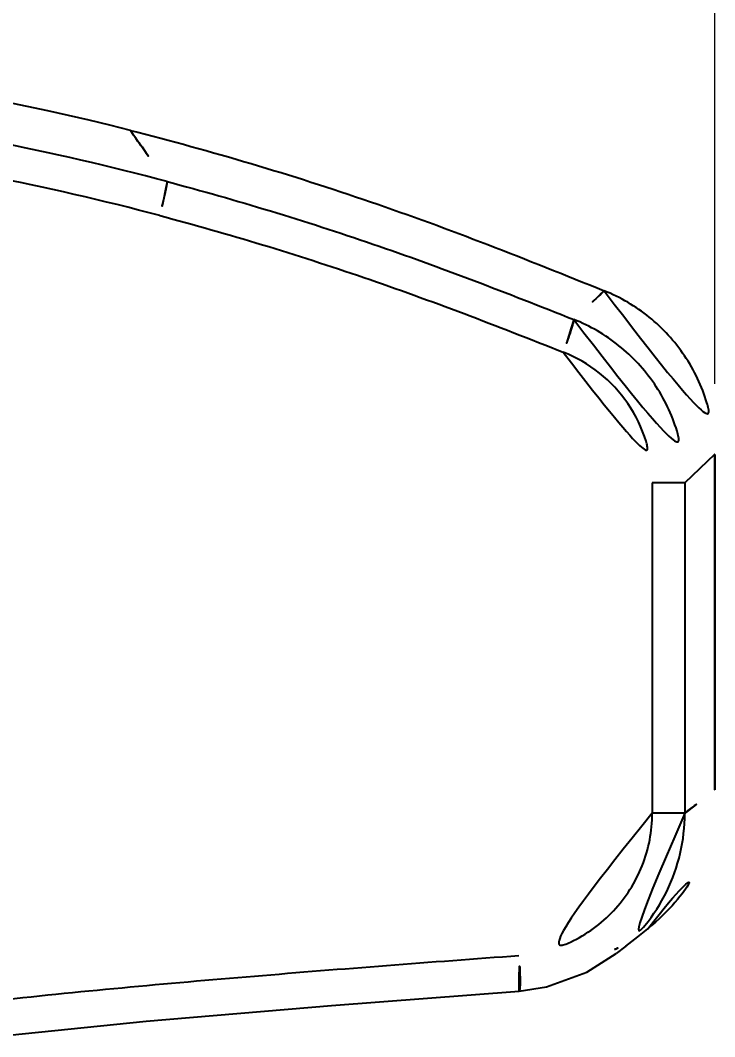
# Model space of a CAD drawing. Extents: x 16296660632 to 16296672714, y -37409619871 to -37409617455.
# Drawn here: x 16296672037.3 to 16296672076.6, y -37409617602 to -37409617544.6 of the extents above; entities that cross this region are included whole.
import ezdxf

# ---------------------------------------------------------------- set-up
doc = ezdxf.new("R2010")
doc.units = 0
doc.header["$LTSCALE"] = 10
doc.header["$MEASUREMENT"] = 0
doc.header["$PDMODE"] = 3
doc.header["$PDSIZE"] = -10
doc.layers.get('0').update_dxf_attribs({"linetype": 'CONTINUOUS'})
doc.layers.get('DEFPOINTS').update_dxf_attribs({"linetype": 'CONTINUOUS'})
doc.styles.add('Daelim Dimension', font='')
doc.styles.get('Daelim Dimension').set_extended_font_data('나눔고딕')
doc.dimstyles.new('DEFAULT', dxfattribs={"dimscale": 2, "dimtxt": 2, "dimasz": 2, "dimexe": 0, "dimexo": 2, "dimgap": 1, "dimtad": 1, "dimdec": 1, "dimzin": 9, "dimdsep": 46, "dimtxsty": 'Daelim Dimension', "dimcen": 0.5, "dimclrd": 252, "dimclre": 252, "dimclrt": 3, "dimadec": 1, "dimazin": 0, "dimtfac": 1, "dimtdec": 1, "dimtix": 1, "dimtmove": 0, "dimatfit": 3, "dimfxl": 1, "dimtolj": 1, "dimtzin": 1, "dimlwd": 9, "dimlwe": 9, "dimarcsym": 0})

# ---------------------------------------------------------------- blocks, each defined once
blk = doc.blocks.new('*D3')
at = {"color": 5, "lineweight": 9, "transparency": 16777216}
for p, q in [((16296671928.64185, -37409617565.093422), (16296671928.64185, -37409617507.773682)), ((16296671932.64185, -37409617507.773682), (16296672072.582899, -37409617507.773682)), ((16296672076.582899, -37409617565.093422), (16296672076.582899, -37409617507.773682))]:
    blk.add_line(p, q, dxfattribs=at)
at = {"color": 5, "transparency": 16777216}
for points in [[(16296671932.64185, -37409617507.107018), (16296671932.64185, -37409617508.440353), (16296671928.64185, -37409617507.773682)], [(16296672072.582899, -37409617507.107018), (16296672072.582899, -37409617508.440353), (16296672076.582899, -37409617507.773682)]]:
    blk.add_solid(points, dxfattribs=at)
at = {"layer": 'DEFPOINTS', "color": 0, "transparency": 16777216}
for p in [(16296672076.582899, -37409617507.773682), (16296671928.64185, -37409617569.093422), (16296672076.582899, -37409617569.093422)]:
    blk.add_point(p, dxfattribs=at)
at = {"color": 7, "transparency": 16777216, "insert": (16296672000.12616, -37409617500.330193), "char_height": 10, "attachment_point": 5, "style": 'Daelim Dimension'}
blk.add_mtext('\\A1;148', dxfattribs=at)

msp = doc.modelspace()

# ---------------------------------------------------------------- linework, layer by layer
at = {"color": 7, "linetype": 'Continuous'}
for p, q in [((16296672076.58169, -37409617569.093422), (16296672074.893511, -37409617570.690689)), ((16296672076.58169, -37409617569.093422), (16296672076.58169, -37409617588.04586)), ((16296672076.582899, -37409617569.093422), (16296672076.58169, -37409617569.093422)), ((16296672076.582899, -37409617569.093422), (16296672076.582899, -37409617588.04586)), ((16296672073.05435, -37409617570.690689), (16296672073.05435, -37409617589.378403)), ((16296672074.893511, -37409617570.690689), (16296672073.05435, -37409617570.690689)), ((16296672074.893511, -37409617570.690689), (16296672074.893511, -37409617589.378403)), ((16296672076.582899, -37409617588.04586), (16296672076.58169, -37409617588.04586)), ((16296672074.893511, -37409617589.378403), (16296672073.05435, -37409617589.378403)), ((16296672071.55954, -37409617596.878799), (16296672071.00967, -37409617597.309052))]:
    msp.add_line(p, q, dxfattribs=at)
for points in [[(16296672071.55954, -37409617596.878799), (16296672072.22893, -37409617596.350822), (16296672072.79583, -37409617595.900177)], [(16296672065.521509, -37409617599.425842), (16296672067.079969, -37409617599.187553), (16296672069.349199, -37409617598.361923), (16296672071.009661, -37409617597.309021)], [(16296672035.736879, -37409617602.00354), (16296672044.44352, -37409617601.12529), (16296672054.92153, -37409617600.237244), (16296672065.521509, -37409617599.425987)]]:
    msp.add_lwpolyline(points, dxfattribs=at)
for centre, radius, start, end in [((16296672005.64925, -37409617700.460541), 154.406272, 75.7933814, 90.00021857), ((16296672005.57762, -37409617704.562027), 156.115314, 75.13751394, 82.53410371), ((16296672005.61409, -37409617705.089973), 154.650672, 75.16656614, 82.54999099), ((16296672066.532301, -37409617588.041473), 10.049386, 308.55545971, 359.97508347), ((16296671955.503441, -37409617436.388138), 194.061863, 307.96760097, 308.60259933), ((16296672066.522329, -37409617588.040779), 10.055901, 295.91971966, 298.93811009)]:
    msp.add_arc(centre, radius, start, end, dxfattribs=at)
for points, knots in [([(16296672043.543489, -37409617550.776459), (16296672045.830721, -37409617551.35556), (16296672050.382271, -37409617552.606934), (16296672057.1266, -37409617554.761757), (16296672063.77454, -37409617557.197197), (16296672068.151581, -37409617558.960609), (16296672070.340071, -37409617559.842163)], [0, 0, 0, 0, 0.250001517, 0.500013812, 0.750002109, 1, 1, 1, 1]), ([(16296672043.543489, -37409617550.776459), (16296672043.705139, -37409617551.014687), (16296672044.37781, -37409617551.993202), (16296672045.075609, -37409617552.954597), (16296672045.621321, -37409617553.669701)], [0, 0, 0, 0, 0.242448665, 1, 1, 1, 1]), ([(16296672045.62133, -37409617553.66967), (16296672045.62722, -37409617553.691544), (16296672045.61982, -37409617553.759613), (16296672045.604271, -37409617553.887604), (16296672045.56884, -37409617554.07444), (16296672045.519951, -37409617554.311684), (16296672045.45657, -37409617554.592369), (16296672045.35343, -37409617555.025047), (16296672045.26729, -37409617555.362183), (16296672045.20616, -37409617555.593147)], [0, 0, 0, 0, 0.034477642, 0.101174919, 0.198404134, 0.322793897, 0.470358934, 0.636278691, 1, 1, 1, 1]), ([(16296672045.621321, -37409617553.669701), (16296672049.53587, -37409617554.708572), (16296672055.35524, -37409617556.47438), (16296672062.969, -37409617559.236862), (16296672066.736191, -37409617560.720253), (16296672068.61837, -37409617561.464348)], [0, 0, 0, 0, 0.500099183, 0.750085408, 1, 1, 1, 1]), ([(16296672045.20616, -37409617555.593147), (16296672049.08963, -37409617556.621559), (16296672054.86261, -37409617558.370934), (16296672062.41654, -37409617561.106422), (16296672066.154079, -37409617562.575859), (16296672068.02153, -37409617563.312813)], [0, 0, 0, 0, 0.500098351, 0.75008246, 1, 1, 1, 1]), ([(16296672070.340071, -37409617559.842163), (16296672071.252211, -37409617560.209801), (16296672072.977659, -37409617561.223259), (16296672074.998819, -37409617563.430023), (16296672076.287239, -37409617566.130867), (16296672076.58139, -37409617568.109962), (16296672076.58169, -37409617569.093422)], [0, 0, 0, 0, 0.250010611, 0.49999766, 0.749986058, 1, 1, 1, 1]), ([(16296672068.61833, -37409617561.464462), (16296672068.62479, -37409617561.486542), (16296672068.61429, -37409617561.555054), (16296672068.589411, -37409617561.680161), (16296672068.53825, -37409617561.861107), (16296672068.4676, -37409617562.089111), (16296672068.377029, -37409617562.357964), (16296672068.230021, -37409617562.771744), (16296672068.107941, -37409617563.09304), (16296672068.02153, -37409617563.312813)], [0, 0, 0, 0, 0.035440527, 0.102358002, 0.199437256, 0.323481336, 0.470637904, 0.636217641, 1, 1, 1, 1]), ([(16296672068.61837, -37409617561.464348), (16296672069.53219, -37409617561.827621), (16296672071.263, -37409617562.83165), (16296672073.295959, -37409617565.028557), (16296672074.59503, -37409617567.726273), (16296672074.89255, -37409617569.706497), (16296672074.893511, -37409617570.690689)], [0, 0, 0, 0, 0.24991993, 0.499857775, 0.749875221, 1, 1, 1, 1]), ([(16296672068.02153, -37409617563.312813), (16296672068.753481, -37409617563.601723), (16296672070.14115, -37409617564.401222), (16296672071.773319, -37409617566.156113), (16296672072.81653, -37409617568.315727), (16296672073.05426, -37409617569.902283), (16296672073.05435, -37409617570.690689)], [0, 0, 0, 0, 0.249759093, 0.499666825, 0.74976104, 1, 1, 1, 1]), ([(16296672073.05435, -37409617589.378403), (16296672073.054159, -37409617590.384277), (16296672072.66317, -37409617592.41571), (16296672070.999781, -37409617595.013367), (16296672068.511169, -37409617596.829872), (16296672066.51696, -37409617597.357338), (16296672065.51586, -37409617597.43145)], [0, 0, 0, 0, 0.25025877, 0.500362541, 0.750251603, 1, 1, 1, 1]), ([(16296672074.893511, -37409617589.378403), (16296672074.894011, -37409617590.138618), (16296672074.719709, -37409617591.664833), (16296672073.94688, -37409617593.830772), (16296672072.707081, -37409617595.76712), (16296672071.609859, -37409617596.841187), (16296672071.010441, -37409617597.308403)], [0, 0, 0, 0, 0.250029368, 0.500044318, 0.750046241, 1, 1, 1, 1]), ([(16296672065.51586, -37409617597.43145), (16296672060.52632, -37409617597.80011), (16296672053.041599, -37409617598.370789), (16296672043.06884, -37409617599.236839), (16296672038.086161, -37409617599.734734), (16296672035.59807, -37409617600.016296)], [0, 0, 0, 0, 0.499802565, 0.74985857, 1, 1, 1, 1]), ([(16296672065.521509, -37409617599.425926), (16296672065.537201, -37409617599.424553), (16296672065.554131, -37409617599.353767), (16296672065.56806, -37409617599.253838), (16296672065.577141, -37409617599.062523), (16296672065.57926, -37409617598.820908), (16296672065.57412, -37409617598.521698), (16296672065.5569, -37409617598.053169), (16296672065.534519, -37409617597.684776), (16296672065.51586, -37409617597.43145)], [0, 0, 0, 0, 0.0235602, 0.081462685, 0.173968142, 0.297642426, 0.448129589, 0.619894606, 1, 1, 1, 1])]:
    msp.add_open_spline(points, degree=3, knots=knots, dxfattribs=at)
msp.add_open_spline([(16296672070.340071, -37409617559.842163), (16296672069.766689, -37409617560.38343), (16296672069.19277, -37409617560.924141), (16296672068.61837, -37409617561.464348)], degree=3, dxfattribs=at)

# ---------------------------------------------------------------- dimensions: what is measured, and where the dimension line sits
dim = msp.add_linear_dim(base=(16296672076.582899, -37409617507.773682), p1=(16296671928.64185, -37409617569.093422), p2=(16296672076.582899, -37409617569.093422), angle=180, dimstyle='DEFAULT', override={"dimtxt": 5, "dimdec": 0, "dimclrd": 5, "dimclre": 5, "dimclrt": 7})
dim.commit()
dim.dimension.update_dxf_attribs({"geometry": '*D3', "text_midpoint": (16296672000.12616, -37409617507.773682), "dimtype": 160})

doc.saveas('drawing.dxf')
